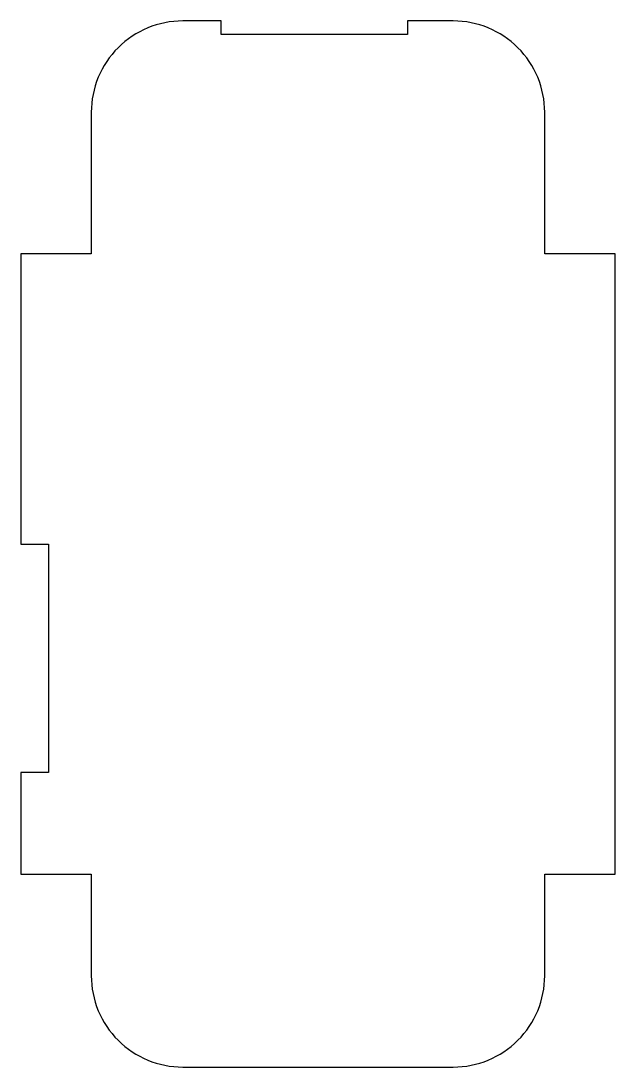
# Model space of a CAD drawing. Extents: x -65 to 65, y -114 to 114.
import ezdxf

# ---------------------------------------------------------------- set-up
doc = ezdxf.new("R2010")
doc.units = 0
doc.layers.get('0').update_dxf_attribs({"linetype": 'CONTINUOUS'})

msp = doc.modelspace()

# ---------------------------------------------------------------- linework, layer by layer
msp.add_lwpolyline([(-49.6, -94.5, 0.414214), (-29.6, -114.5), (29.6, -114.5, 0.414214), (49.6, -94.5), (49.6, -72.3), (65, -72.3), (65, 63.5), (49.6, 63.5), (49.6, 94.5, 0.414214), (29.6, 114.5), (19.6, 114.5), (19.6, 111.5), (-21.2, 111.5), (-21.2, 114.5), (-29.6, 114.5, 0.414214), (-49.6, 94.5), (-49.6, 63.5), (-65, 63.5), (-65, 0), (-59, 0), (-59, -50), (-65, -50), (-65, -72.3), (-49.6, -72.3)], format="xyb", close=True)

doc.saveas('drawing.dxf')
